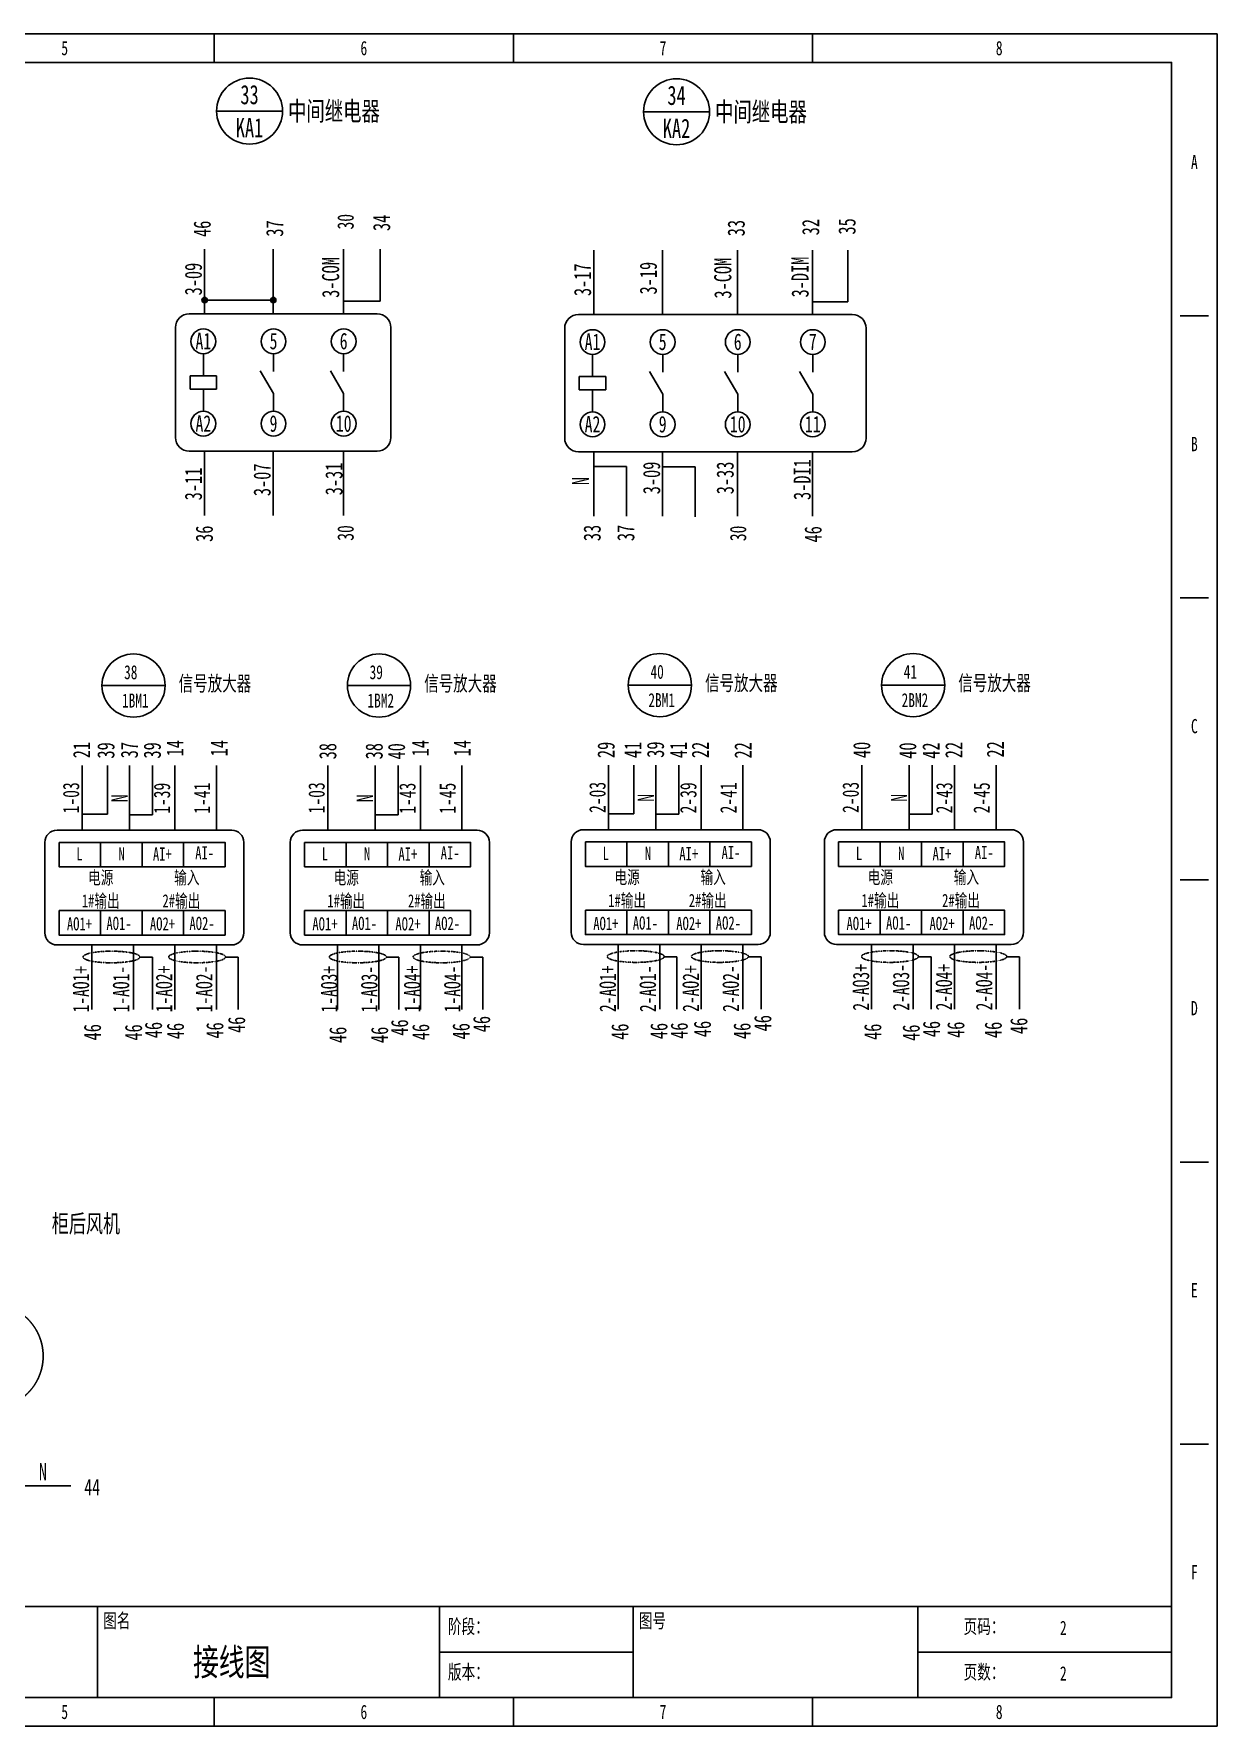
# Model space of a CAD drawing. Header units: millimetres. Extents: x 401220 to 2750366, y -101310 to 943175.
# Drawn here: x 1282934 to 1313543, y 390497 to 434274 of the extents above; entities that cross this region are included whole.
import ezdxf
from ezdxf.enums import TextEntityAlignment as Align

# ---------------------------------------------------------------- set-up
doc = ezdxf.new("R2010")
doc.units = ezdxf.units.MM
doc.linetypes.add('DASHDOT', pattern=[1, 0.5, -0.25, 0, -0.25])
doc.linetypes.add('常规', pattern=[20, 10, 0, 10])
doc.layers.add('E-LITE-EQPM', color=1, linetype='Continuous')
doc.styles.add('IDQSTYLE', font='NSimSun.ttf', dxfattribs={"width": 0.7})

msp = doc.modelspace()

# ---------------------------------------------------------------- hatches: boundary and pattern name
h = msp.add_hatch(color=256)
h.dxf.hatch_style = 1
h.paths.add_polyline_path([(1287352.2, 427455.4, 0.4142136), (1287282.8, 427386), (1287352.2, 427386)])
h.paths.add_polyline_path([(1287352.2, 427386), (1287282.8, 427386, 0.4142136), (1287352.2, 427316.6)])
h.paths.add_polyline_path([(1287421.6, 427386, 0.4142136), (1287352.2, 427455.4), (1287352.2, 427316.6, 0.4142136)])
h = msp.add_hatch(color=256)
h.dxf.hatch_style = 1
h.paths.add_polyline_path([(1289127.6, 427455.4, 0.4142136), (1289058.2, 427386), (1289127.6, 427386)])
h.paths.add_polyline_path([(1289127.6, 427386), (1289058.2, 427386, 0.4142136), (1289127.6, 427316.6)])
h.paths.add_polyline_path([(1289196.9, 427386, 0.4142136), (1289127.6, 427455.4), (1289127.6, 427316.6, 0.4142136)])

# ---------------------------------------------------------------- linework, layer by layer
at = {"ltscale": 4}
for p, q in [((1287601.1, 433536.7), (1287601.1, 434273.7)), ((1295339.4, 433536.7), (1295339.4, 434273.7)), ((1303077.7, 433536.7), (1303077.7, 434273.7)), ((1312584.8, 426977.6), (1313321.7, 426977.6)), ((1312584.8, 419681.5), (1313321.7, 419681.5)), ((1312584.8, 412385.4), (1313321.7, 412385.4)), ((1312584.8, 405089.2), (1313321.7, 405089.2)), ((1312584.8, 397793.1), (1313321.7, 397793.1)), ((1251783.9, 393592.4), (1312363.7, 393592.4)), ((1284579.5, 393592.4), (1284579.5, 391234)), ((1293423.3, 393592.4), (1293423.3, 391234)), ((1298434.7, 393592.4), (1298434.7, 391234)), ((1305804.5, 393592.4), (1305804.5, 391234)), ((1293423.3, 392413.2), (1298434.7, 392413.2)), ((1305804.5, 392413.2), (1312363.7, 392413.2)), ((1287601.1, 390497), (1287601.1, 391234)), ((1295339.4, 390497), (1295339.4, 391234)), ((1303077.7, 390497), (1303077.7, 391234))]:
    msp.add_line(p, q, dxfattribs=at)
for p, q in [((1287660.2, 432275.2), (1289367, 432275.2)), ((1298705.6, 432257.4), (1300412.4, 432257.4)), ((1287352.2, 427033.3), (1287352.2, 428699.7)), ((1287352.2, 427033.3), (1287352.2, 428699.7)), ((1289127.6, 427033.3), (1289127.6, 428699.7)), ((1289127.6, 427033.3), (1289127.6, 428699.7)), ((1290942.3, 427033.3), (1290942.3, 428699.7)), ((1290942.3, 427033.3), (1290942.3, 428699.7)), ((1291893.7, 427620.9), (1291893.7, 428699.7)), ((1291893.7, 427356.6), (1291893.7, 428699.7)), ((1291893.7, 427620.9), (1291893.7, 428699.7)), ((1291893.7, 427356.6), (1291893.7, 428699.7)), ((1297418.7, 427015.5), (1297418.7, 428681.9)), ((1297418.7, 427015.5), (1297418.7, 428681.9)), ((1299194.1, 427015.5), (1299194.1, 428681.9)), ((1299194.1, 427015.5), (1299194.1, 428681.9)), ((1301135.8, 427015.5), (1301135.8, 428681.9)), ((1301135.8, 427015.5), (1301135.8, 428681.9)), ((1303077.5, 427015.5), (1303077.5, 428681.9)), ((1303077.5, 427015.5), (1303077.5, 428681.9)), ((1303991.6, 427338.7), (1303991.6, 428681.9)), ((1303991.6, 427338.7), (1303991.6, 428681.9)), ((1289127.6, 427386), (1287352.2, 427386)), ((1290942.3, 427356.6), (1291893.7, 427356.6)), ((1290942.3, 427356.6), (1291893.7, 427356.6)), ((1303077.5, 427338.7), (1303991.6, 427338.7)), ((1303077.5, 427338.7), (1303991.6, 427338.7)), ((1290019.7, 427033.3), (1286954.7, 427033.3)), ((1290019.7, 427033.3), (1286954.7, 427033.3)), ((1291815.2, 427033.3), (1287019.1, 427033.3)), ((1291815.2, 427033.3), (1287019.1, 427033.3)), ((1290640.7, 427033.3), (1287575.7, 427033.3)), ((1290640.7, 427033.3), (1287575.7, 427033.3)), ((1301058.9, 427015.5), (1297021.2, 427015.5)), ((1301058.9, 427015.5), (1297021.2, 427015.5)), ((1304104.9, 427015.5), (1301058.9, 427015.5)), ((1304104.9, 427015.5), (1301058.9, 427015.5)), ((1286599.1, 426677.8), (1286599.1, 423833.1)), ((1286599.1, 426677.8), (1286599.1, 423833.1)), ((1292170.8, 423833.1), (1292170.8, 426677.8)), ((1292170.8, 423833.1), (1292170.8, 426677.8)), ((1296665.6, 426659.9), (1296665.6, 423815.2)), ((1296665.6, 426659.9), (1296665.6, 423815.2)), ((1304460.5, 423815.2), (1304460.5, 426659.9)), ((1304460.5, 423815.2), (1304460.5, 426659.9)), ((1287318.7, 425998.9), (1287318.7, 425821.9)), ((1287318.7, 425998.9), (1287318.7, 425821.9)), ((1289133.5, 425998.9), (1289133.5, 425821.9)), ((1289133.5, 425998.9), (1289133.5, 425821.9)), ((1290948.2, 425998.9), (1290948.2, 425821.9)), ((1290948.2, 425998.9), (1290948.2, 425821.9)), ((1297385.2, 425981), (1297385.2, 425804.1)), ((1297385.2, 425981), (1297385.2, 425804.1)), ((1299200, 425981), (1299200, 425804.1)), ((1299200, 425981), (1299200, 425804.1)), ((1301141.7, 425981), (1301141.7, 425804.1)), ((1301141.7, 425981), (1301141.7, 425804.1)), ((1303083.4, 425981), (1303083.4, 425804.1)), ((1303083.4, 425981), (1303083.4, 425804.1)), ((1287318.7, 425821.9), (1287318.7, 425423.6)), ((1287318.7, 425821.9), (1287318.7, 425423.6)), ((1289133.5, 424968.5), (1288792.1, 425559.7)), ((1289133.5, 424968.5), (1288792.1, 425559.7)), ((1289133.5, 425821.9), (1289133.5, 425537.4)), ((1289133.5, 425821.9), (1289133.5, 425537.4)), ((1290948.2, 424968.5), (1290606.8, 425559.7)), ((1290948.2, 424968.5), (1290606.8, 425559.7)), ((1290948.2, 425821.9), (1290948.2, 425537.4)), ((1290948.2, 425821.9), (1290948.2, 425537.4)), ((1297385.2, 425804.1), (1297385.2, 425405.8)), ((1297385.2, 425804.1), (1297385.2, 425405.8)), ((1299200, 424950.7), (1298858.6, 425541.9)), ((1299200, 424950.7), (1298858.6, 425541.9)), ((1299200, 425804.1), (1299200, 425519.6)), ((1299200, 425804.1), (1299200, 425519.6)), ((1301141.7, 424950.7), (1300800.3, 425541.9)), ((1301141.7, 424950.7), (1300800.3, 425541.9)), ((1301141.7, 425804.1), (1301141.7, 425519.6)), ((1301141.7, 425804.1), (1301141.7, 425519.6)), ((1303083.4, 424950.7), (1302742, 425541.9)), ((1303083.4, 424950.7), (1302742, 425541.9)), ((1303083.4, 425804.1), (1303083.4, 425519.6)), ((1303083.4, 425804.1), (1303083.4, 425519.6)), ((1286977.4, 425423.6), (1286977.4, 425082.3)), ((1287660.1, 425423.6), (1286977.4, 425423.6)), ((1286977.4, 425423.6), (1286977.4, 425082.3)), ((1287660.1, 425423.6), (1286977.4, 425423.6)), ((1286977.4, 425082.3), (1287660.1, 425082.3)), ((1286977.4, 425082.3), (1287660.1, 425082.3)), ((1287318.7, 425082.3), (1287318.7, 424684)), ((1287318.7, 425082.3), (1287318.7, 424684)), ((1287660.1, 425082.3), (1287660.1, 425423.6)), ((1287660.1, 425082.3), (1287660.1, 425423.6)), ((1297043.9, 425405.8), (1297043.9, 425064.4)), ((1297726.6, 425405.8), (1297043.9, 425405.8)), ((1297043.9, 425405.8), (1297043.9, 425064.4)), ((1297726.6, 425405.8), (1297043.9, 425405.8)), ((1297726.6, 425064.4), (1297726.6, 425405.8)), ((1297726.6, 425064.4), (1297726.6, 425405.8)), ((1287318.7, 424684), (1287318.7, 424510)), ((1287318.7, 424684), (1287318.7, 424510)), ((1289133.5, 424684), (1289133.5, 424968.5)), ((1289133.5, 424684), (1289133.5, 424968.5)), ((1289133.5, 424684), (1289133.5, 424510)), ((1289133.5, 424684), (1289133.5, 424510)), ((1290948.2, 424684), (1290948.2, 424968.5)), ((1290948.2, 424684), (1290948.2, 424968.5)), ((1290948.2, 424684), (1290948.2, 424510)), ((1290948.2, 424684), (1290948.2, 424510)), ((1297043.9, 425064.4), (1297726.6, 425064.4)), ((1297043.9, 425064.4), (1297726.6, 425064.4)), ((1297385.2, 425064.4), (1297385.2, 424666.2)), ((1297385.2, 425064.4), (1297385.2, 424666.2)), ((1297385.2, 424666.2), (1297385.2, 424492.1)), ((1297385.2, 424666.2), (1297385.2, 424492.1)), ((1299200, 424666.2), (1299200, 424950.7)), ((1299200, 424666.2), (1299200, 424950.7)), ((1299200, 424666.2), (1299200, 424950.7)), ((1299200, 424666.2), (1299200, 424950.7)), ((1299200, 424666.2), (1299200, 424492.1)), ((1299200, 424666.2), (1299200, 424492.1)), ((1301141.7, 424666.2), (1301141.7, 424950.7)), ((1301141.7, 424666.2), (1301141.7, 424950.7)), ((1301141.7, 424666.2), (1301141.7, 424492.1)), ((1301141.7, 424666.2), (1301141.7, 424492.1)), ((1303083.4, 424666.2), (1303083.4, 424950.7)), ((1303083.4, 424666.2), (1303083.4, 424950.7)), ((1303083.4, 424666.2), (1303083.4, 424492.1)), ((1303083.4, 424666.2), (1303083.4, 424492.1)), ((1286954.7, 423477.5), (1290019.7, 423477.5)), ((1286954.7, 423477.5), (1290019.7, 423477.5)), ((1287019.1, 423477.5), (1291815.2, 423477.5)), ((1287019.1, 423477.5), (1291815.2, 423477.5)), ((1287352.2, 421811.1), (1287352.2, 423477.5)), ((1287352.2, 421811.1), (1287352.2, 423477.5)), ((1287575.7, 423477.5), (1290640.7, 423477.5)), ((1287575.7, 423477.5), (1290640.7, 423477.5)), ((1289127.6, 421811.1), (1289127.6, 423477.5)), ((1289127.6, 421811.1), (1289127.6, 423477.5)), ((1290942.3, 421811.1), (1290942.3, 423477.5)), ((1290942.3, 421811.1), (1290942.3, 423477.5)), ((1297021.2, 423459.7), (1301058.9, 423459.7)), ((1297021.2, 423459.7), (1301058.9, 423459.7)), ((1297418.7, 421793.3), (1297418.7, 423459.7)), ((1297418.7, 421793.3), (1297418.7, 423459.7)), ((1297418.7, 421793.3), (1297418.7, 423459.7)), ((1297418.7, 421793.3), (1297418.7, 423459.7)), ((1299194.1, 421793.3), (1299194.1, 423459.7)), ((1299194.1, 421793.3), (1299194.1, 423459.7)), ((1301058.9, 423459.7), (1304104.9, 423459.7)), ((1301058.9, 423459.7), (1304104.9, 423459.7)), ((1301135.8, 421793.3), (1301135.8, 423459.7)), ((1301135.8, 421793.3), (1301135.8, 423459.7)), ((1303077.5, 421793.3), (1303077.5, 423459.7)), ((1303077.5, 421793.3), (1303077.5, 423459.7)), ((1298265.8, 423083.2), (1297418.7, 423083.2)), ((1298265.8, 423083.2), (1297418.7, 423083.2)), ((1298265.8, 423083.2), (1298265.8, 421793.3)), ((1298265.8, 423083.2), (1298265.8, 421793.3)), ((1298265.8, 423083.2), (1298265.8, 421793.3)), ((1298265.8, 423083.2), (1298265.8, 421793.3)), ((1300041.1, 423073.6), (1299194.1, 423073.6)), ((1300041.1, 423073.6), (1299194.1, 423073.6)), ((1300041.1, 423073.6), (1300041.1, 421783.7)), ((1300041.1, 423073.6), (1300041.1, 421783.7)), ((1300041.1, 423073.6), (1300041.1, 421783.7)), ((1300041.1, 423073.6), (1300041.1, 421783.7)), ((1284695.7, 417415.1), (1286329.8, 417415.1)), ((1291045.7, 417415.1), (1292679.7, 417415.1)), ((1298311.4, 417425.8), (1299945.5, 417425.8)), ((1304861.8, 417425.8), (1306495.9, 417425.8)), ((1284186.2, 413675.2), (1284186.2, 415345.9)), ((1284837.9, 414084.2), (1284837.9, 415345.9)), ((1285411.2, 413675.2), (1285411.2, 415345.9)), ((1286004.1, 414075.3), (1286004.1, 415345.9)), ((1286583.2, 413675.2), (1286583.2, 415345.9)), ((1287656.9, 413675.2), (1287656.9, 415345.9)), ((1290536.2, 413675.2), (1290536.2, 415345.9)), ((1291761.1, 413675.2), (1291761.1, 415345.9)), ((1292354, 414075.3), (1292354, 415345.9)), ((1292933.2, 413675.2), (1292933.2, 415345.9)), ((1294006.9, 413675.2), (1294006.9, 415345.9)), ((1297801.9, 413685.9), (1297801.9, 415356.6)), ((1298453.6, 414094.8), (1298453.6, 415356.6)), ((1299026.8, 413685.9), (1299026.8, 415356.6)), ((1299619.7, 414086), (1299619.7, 415356.6)), ((1300198.9, 413685.9), (1300198.9, 415356.6)), ((1301272.6, 413685.9), (1301272.6, 415356.6)), ((1304352.3, 413685.9), (1304352.3, 415356.6)), ((1305577.3, 413685.9), (1305577.3, 415356.6)), ((1306170.2, 414086), (1306170.2, 415356.6)), ((1306749.4, 413685.9), (1306749.4, 415356.6)), ((1307823, 413685.9), (1307823, 415356.6)), ((1284186.2, 414084.2), (1284837.9, 414084.2)), ((1285411.2, 414075.3), (1286004.1, 414075.3)), ((1291761.1, 414075.3), (1292354, 414075.3)), ((1297801.9, 414094.8), (1298453.6, 414094.8)), ((1299026.8, 414086), (1299619.7, 414086)), ((1305577.3, 414086), (1306170.2, 414086)), ((1283533.2, 413675.2), (1288051.3, 413675.2)), ((1289883.1, 413675.2), (1294401.2, 413675.2)), ((1297148.8, 413685.9), (1301666.9, 413685.9)), ((1303699.3, 413685.9), (1308217.4, 413685.9)), ((1283706.9, 412726.5), (1284339.4, 412726.5)), ((1284780.5, 412726.5), (1285413, 412726.5)), ((1290056.8, 412726.5), (1290689.3, 412726.5)), ((1291130.5, 412726.5), (1291763, 412726.5)), ((1297322.5, 412737.2), (1297955, 412737.2)), ((1298396.2, 412737.2), (1299028.7, 412737.2)), ((1303873, 412737.2), (1304505.5, 412737.2)), ((1304946.7, 412737.2), (1305579.2, 412737.2)), ((1283533.2, 410705.1), (1288051.3, 410705.1)), ((1284435.9, 409034.5), (1284435.9, 410705.1)), ((1285509.6, 409034.5), (1285509.6, 410705.1)), ((1286583.2, 409034.5), (1286583.2, 410705.1)), ((1287656.9, 409034.5), (1287656.9, 410705.1)), ((1289883.1, 410705.1), (1294401.2, 410705.1)), ((1290785.8, 409034.5), (1290785.8, 410705.1)), ((1291859.5, 409034.5), (1291859.5, 410705.1)), ((1292933.2, 409034.5), (1292933.2, 410705.1)), ((1294006.9, 409034.5), (1294006.9, 410705.1)), ((1297148.8, 410715.8), (1301666.9, 410715.8)), ((1298051.5, 409045.1), (1298051.5, 410715.8)), ((1299125.2, 409045.1), (1299125.2, 410715.8)), ((1300198.9, 409045.1), (1300198.9, 410715.8)), ((1301272.6, 409045.1), (1301272.6, 410715.8)), ((1303699.3, 410715.8), (1308217.4, 410715.8)), ((1304602, 409045.1), (1304602, 410715.8)), ((1305675.7, 409045.1), (1305675.7, 410715.8)), ((1306749.4, 409045.1), (1306749.4, 410715.8)), ((1307823, 409045.1), (1307823, 410715.8)), ((1285679.2, 410387.5), (1286005.2, 410387.5)), ((1286005.2, 410387.5), (1286005.2, 409034.5)), ((1287896.1, 410387.5), (1288222.1, 410387.5)), ((1288222.1, 410387.5), (1288222.1, 409034.5)), ((1292053.3, 410387.5), (1292379.3, 410387.5)), ((1292379.3, 410387.5), (1292379.3, 409034.5)), ((1294218.2, 410387.5), (1294544.2, 410387.5)), ((1294544.2, 410387.5), (1294544.2, 409034.5)), ((1299239.8, 410398.2), (1299565.8, 410398.2)), ((1299565.8, 410398.2), (1299565.8, 409045.1)), ((1301417.8, 410398.2), (1301743.8, 410398.2)), ((1301743.8, 410398.2), (1301743.8, 409045.1)), ((1305817.1, 410398.2), (1306143, 410398.2)), ((1306143, 410398.2), (1306143, 409045.1)), ((1308101.3, 410398.2), (1308427.3, 410398.2)), ((1308427.3, 410398.2), (1308427.3, 409045.1))]:
    msp.add_line(p, q)
at = {"ltscale": 10}
for p, q in [((1283216.9, 413359), (1283216.9, 411021.4)), ((1288367.5, 413359), (1288367.5, 411021.4)), ((1289566.9, 413359), (1289566.9, 411021.4)), ((1294717.5, 413359), (1294717.5, 411021.4)), ((1296832.6, 413369.7), (1296832.6, 411032.1)), ((1301983.2, 413369.7), (1301983.2, 411032.1)), ((1303383.1, 413369.7), (1303383.1, 411032.1)), ((1308533.6, 413369.7), (1308533.6, 411032.1))]:
    msp.add_line(p, q, dxfattribs=at)
at = {"ltscale": 4}
for points in [[(1248909.7, 390497), (1313542.8, 390497), (1313542.8, 434273.7), (1248909.7, 434273.7)], [(1251783.9, 391234), (1312363.7, 391234), (1312363.7, 433536.7), (1251783.9, 433536.7)]]:
    msp.add_lwpolyline(points, close=True, dxfattribs=at)
for points in [[(1283585.6, 413359), (1284659.3, 413359), (1284659.3, 412726.5), (1283585.6, 412726.5)], [(1284659.3, 413359), (1285732.9, 413359), (1285732.9, 412726.5), (1284659.3, 412726.5)], [(1285732.9, 413359), (1286806.6, 413359), (1286806.6, 412726.5), (1285732.9, 412726.5)], [(1286806.6, 413359), (1287880.3, 413359), (1287880.3, 412726.5), (1286806.6, 412726.5)], [(1289935.5, 413359), (1291009.2, 413359), (1291009.2, 412726.5), (1289935.5, 412726.5)], [(1291009.2, 413359), (1292082.9, 413359), (1292082.9, 412726.5), (1291009.2, 412726.5)], [(1292082.9, 413359), (1293156.6, 413359), (1293156.6, 412726.5), (1292082.9, 412726.5)], [(1293156.6, 413359), (1294230.2, 413359), (1294230.2, 412726.5), (1293156.6, 412726.5)], [(1297201.2, 413369.7), (1298274.9, 413369.7), (1298274.9, 412737.2), (1297201.2, 412737.2)], [(1298274.9, 413369.7), (1299348.6, 413369.7), (1299348.6, 412737.2), (1298274.9, 412737.2)], [(1299348.6, 413369.7), (1300422.3, 413369.7), (1300422.3, 412737.2), (1299348.6, 412737.2)], [(1300422.3, 413369.7), (1301496, 413369.7), (1301496, 412737.2), (1300422.3, 412737.2)], [(1303751.7, 413369.7), (1304825.4, 413369.7), (1304825.4, 412737.2), (1303751.7, 412737.2)], [(1304825.4, 413369.7), (1305899.1, 413369.7), (1305899.1, 412737.2), (1304825.4, 412737.2)], [(1305899.1, 413369.7), (1306972.7, 413369.7), (1306972.7, 412737.2), (1305899.1, 412737.2)], [(1306972.7, 413369.7), (1308046.4, 413369.7), (1308046.4, 412737.2), (1306972.7, 412737.2)], [(1283585.6, 411594.1), (1284659.3, 411594.1), (1284659.3, 410961.6), (1283585.6, 410961.6)], [(1284659.3, 411594.1), (1285732.9, 411594.1), (1285732.9, 410961.6), (1284659.3, 410961.6)], [(1285732.9, 411594.1), (1286806.6, 411594.1), (1286806.6, 410961.6), (1285732.9, 410961.6)], [(1286806.6, 411594.1), (1287880.3, 411594.1), (1287880.3, 410961.6), (1286806.6, 410961.6)], [(1289935.5, 411594.1), (1291009.2, 411594.1), (1291009.2, 410961.6), (1289935.5, 410961.6)], [(1291009.2, 411594.1), (1292082.9, 411594.1), (1292082.9, 410961.6), (1291009.2, 410961.6)], [(1292082.9, 411594.1), (1293156.6, 411594.1), (1293156.6, 410961.6), (1292082.9, 410961.6)], [(1293156.6, 411594.1), (1294230.2, 411594.1), (1294230.2, 410961.6), (1293156.6, 410961.6)], [(1297201.2, 411604.8), (1298274.9, 411604.8), (1298274.9, 410972.3), (1297201.2, 410972.3)], [(1298274.9, 411604.8), (1299348.6, 411604.8), (1299348.6, 410972.3), (1298274.9, 410972.3)], [(1299348.6, 411604.8), (1300422.3, 411604.8), (1300422.3, 410972.3), (1299348.6, 410972.3)], [(1300422.3, 411604.8), (1301496, 411604.8), (1301496, 410972.3), (1300422.3, 410972.3)], [(1303751.7, 411604.8), (1304825.4, 411604.8), (1304825.4, 410972.3), (1303751.7, 410972.3)], [(1304825.4, 411604.8), (1305899.1, 411604.8), (1305899.1, 410972.3), (1304825.4, 410972.3)], [(1305899.1, 411604.8), (1306972.7, 411604.8), (1306972.7, 410972.3), (1305899.1, 410972.3)], [(1306972.7, 411604.8), (1308046.4, 411604.8), (1308046.4, 410972.3), (1306972.7, 410972.3)]]:
    msp.add_lwpolyline(points, close=True)
for centre, radius in [((1288513.6, 432275.2), 853.4), ((1299559, 432257.4), 853.4), ((1287352.2, 427386), 69.4), ((1289127.6, 427386), 69.4), ((1287318.7, 426318.9), 320), ((1287318.7, 426318.9), 320), ((1289133.5, 426318.9), 320), ((1289133.5, 426318.9), 320), ((1290948.2, 426318.9), 320), ((1290948.2, 426318.9), 320), ((1297385.2, 426301.1), 320), ((1297385.2, 426301.1), 320), ((1299200, 426301.1), 320), ((1299200, 426301.1), 320), ((1301141.7, 426301.1), 320), ((1301141.7, 426301.1), 320), ((1303083.4, 426301.1), 320), ((1303083.4, 426301.1), 320), ((1287318.7, 424189.9), 320), ((1287318.7, 424189.9), 320), ((1289133.5, 424189.9), 320), ((1289133.5, 424189.9), 320), ((1290948.2, 424189.9), 320), ((1290948.2, 424189.9), 320), ((1297385.2, 424172.1), 320), ((1297385.2, 424172.1), 320), ((1299200, 424172.1), 320), ((1299200, 424172.1), 320), ((1301141.7, 424172.1), 320), ((1301141.7, 424172.1), 320), ((1303083.4, 424172.1), 320), ((1303083.4, 424172.1), 320), ((1285512.8, 417415.1), 817), ((1291862.7, 417415.1), 817), ((1299128.4, 417425.8), 817), ((1305678.9, 417425.8), 817)]:
    msp.add_circle(centre, radius)
for centre, start, end in [((1286954.7, 426677.8), 90, 180), ((1286954.7, 426677.8), 90, 180), ((1291815.2, 426677.8), 0, 90), ((1291815.2, 426677.8), 0, 90), ((1297021.2, 426659.9), 90, 180), ((1297021.2, 426659.9), 90, 180), ((1304104.9, 426659.9), 0, 90), ((1304104.9, 426659.9), 0, 90), ((1286954.7, 423833.1), 180, 270), ((1286954.7, 423833.1), 180, 270), ((1291815.2, 423833.1), 270, 0), ((1291815.2, 423833.1), 270, 0), ((1297021.2, 423815.2), 180, 270), ((1297021.2, 423815.2), 180, 270), ((1304104.9, 423815.2), 270, 0), ((1304104.9, 423815.2), 270, 0)]:
    msp.add_arc(centre, 355.6, start, end)
at = {"ltscale": 10}
for centre, start, end in [((1283533.2, 413359), 90, 180), ((1288051.3, 413359), 0, 90), ((1289883.1, 413359), 90, 180), ((1294401.2, 413359), 0, 90), ((1297148.8, 413369.7), 90, 180), ((1301666.9, 413369.7), 0, 90), ((1303699.3, 413369.7), 90, 180), ((1308217.4, 413369.7), 0, 90), ((1283533.2, 411021.4), 180, 270), ((1288051.3, 411021.4), 270, 0), ((1289883.1, 411021.4), 180, 270), ((1294401.2, 411021.4), 270, 0), ((1297148.8, 411032.1), 180, 270), ((1301666.9, 411032.1), 270, 0), ((1303699.3, 411032.1), 180, 270), ((1308217.4, 411032.1), 270, 0)]:
    msp.add_arc(centre, 316.2, start, end, dxfattribs=at)
at = {"linetype": 'DASHDOT'}
for centre in [(1284943.2, 410394), (1287160.1, 410394), (1291317.3, 410394), (1293482.2, 410394), (1298503.8, 410404.7), (1300681.8, 410404.7), (1305081.1, 410404.7), (1307365.3, 410404.7)]:
    msp.add_ellipse(centre, major_axis=(736.7, 0), ratio=0.2036025, dxfattribs=at)
at = {"layer": 'E-LITE-EQPM', "color": 0, "linetype": '常规'}
msp.add_line((1282376, 396711.1), (1283894.1, 396711.1), dxfattribs=at)
msp.add_circle((1281820.8, 400069.7), 1354.3, dxfattribs=at)

# ---------------------------------------------------------------- texts
at = {"style": 'IDQSTYLE', "width": 0.7}
for s, p in [('5', (1283732, 433610.4)), ('6', (1291470.3, 433610.4)), ('7', (1299208.6, 433610.4)), ('8', (1307904.9, 433610.4)), ('A', (1312953.3, 430662.5)), ('B', (1312953.3, 423366.4)), ('C', (1312953.3, 416070.3)), ('D', (1312953.3, 408774.2)), ('E', (1312953.3, 401478)), ('F', (1312953.3, 394181.9)), ('5', (1283732, 390570.7)), ('6', (1291470.3, 390570.7)), ('7', (1299208.6, 390570.7)), ('8', (1307904.9, 390570.7))]:
    msp.add_text(s, height=369.2, dxfattribs=at).set_placement(p, align=Align.BOTTOM_CENTER)
for s, height, p in [('33', 497.82, (1288513.6, 432701.9)), ('34', 497.82, (1299559, 432684.1)), ('KA1', 497.82, (1288513.6, 431848.5)), ('KA2', 497.82, (1299559, 431830.7)), ('38', 361.72, (1285441.4, 417760.9)), ('39', 361.72, (1291791.3, 417760.9)), ('40', 361.72, (1299057, 417771.6)), ('41', 361.72, (1305607.5, 417771.6)), ('1BM1', 361.72, (1285558.7, 417027)), ('1BM2', 361.72, (1291908.6, 417027)), ('2BM1', 361.72, (1299174.3, 417037.7)), ('2BM2', 361.72, (1305724.8, 417037.7)), ('N', 443.1, (1283169, 397079.3)), ('44', 425.55, (1284443.3, 396682.4))]:
    msp.add_text(s, height=height, dxfattribs=at).set_placement(p, align=Align.MIDDLE_CENTER)
for p in [(1289509.2, 432275.2), (1300554.7, 432257.4)]:
    msp.add_text('中间继电器', height=497.82, dxfattribs=at).set_placement(p, align=Align.MIDDLE_LEFT)
for s, height, rotation, p in [('30', 421.66, 90, (1291206.6, 429414)), ('30', 421.66, 90, (1291206.6, 421361.6)), ('30', 421.66, 90, (1301360.5, 421351.4)), ('1-03', 421.66, 90, (1284106.2, 414511.2)), ('N', 421.7, 90, (1285357.6, 414499.5)), ('1-39', 421.66, 90, (1286457.9, 414499.5)), ('1-41', 421.66, 90, (1287495, 414499.5)), ('1-03', 421.66, 90, (1290456.1, 414511.2)), ('N', 421.7, 90, (1291707.6, 414499.5)), ('1-43', 421.66, 90, (1292807.8, 414499.5)), ('1-45', 421.66, 90, (1293845, 414499.5)), ('2-03', 421.66, 90, (1297721.8, 414521.9)), ('N', 421.7, 90, (1298973.3, 414510.2)), ('2-39', 421.66, 90, (1300073.5, 414510.2)), ('2-41', 421.66, 90, (1301110.7, 414510.2)), ('2-03', 421.66, 90, (1304272.3, 414521.9)), ('N', 421.7, 90, (1305523.8, 414510.2)), ('2-43', 421.66, 90, (1306692.8, 414510.2)), ('2-45', 421.66, 90, (1307661.2, 414510.2)), ('AI-', 341.55, 0.00471, (1287351.9, 412915.8)), ('AI-', 341.55, 0.00471, (1293701.9, 412915.8)), ('AI-', 341.55, 0.00471, (1300967.6, 412926.5)), ('AI-', 341.55, 0.00471, (1307518.1, 412926.5)), ('L', 341.5, 0.00471, (1284113.1, 412893)), ('N', 341.5, 0.00471, (1285204.9, 412893)), ('AI+', 341.55, 0.00471, (1286258.9, 412885.5)), ('L', 341.5, 0.00471, (1290463, 412893)), ('N', 341.5, 0.00471, (1291554.8, 412893)), ('AI+', 341.55, 0.00471, (1292608.8, 412885.5)), ('L', 341.5, 0.00471, (1297728.8, 412903.7)), ('N', 341.5, 0.00471, (1298820.5, 412903.7)), ('AI+', 341.55, 0.00471, (1299874.6, 412896.2)), ('L', 341.5, 0.00471, (1304279.2, 412903.7)), ('N', 341.5, 0.00471, (1305371, 412903.7)), ('AI+', 341.55, 0.00471, (1306425, 412896.2)), ('电源', 341.55, 0.00471, (1284664.7, 412277.7)), ('输入', 341.55, 0.00471, (1286890.3, 412277.7)), ('电源', 341.55, 0.00471, (1291014.6, 412277.7)), ('输入', 341.55, 0.00471, (1293240.2, 412277.7)), ('电源', 341.55, 0.00471, (1298280.3, 412288.4)), ('输入', 341.55, 0.00471, (1300506, 412288.4)), ('电源', 341.55, 0.00471, (1304830.8, 412288.4)), ('输入', 341.55, 0.00471, (1307056.4, 412288.4)), ('1#输出', 341.55, 0.00471, (1284664.7, 411674.3)), ('2#输出', 341.55, 0.00471, (1286749.9, 411674.3)), ('1#输出', 341.55, 0.00471, (1291014.6, 411674.3)), ('2#输出', 341.55, 0.00471, (1293099.9, 411674.3)), ('1#输出', 341.55, 0.00471, (1298280.3, 411684.9)), ('2#输出', 341.55, 0.00471, (1300365.6, 411684.9)), ('1#输出', 341.55, 0.00471, (1304830.8, 411684.9)), ('2#输出', 341.55, 0.00471, (1306916.1, 411684.9)), ('AO1+', 341.55, 0.00471, (1284114.6, 411079.8)), ('AO1-', 341.55, 0.00471, (1285137.4, 411091.9)), ('AO2+', 341.55, 0.00471, (1286261.9, 411079.8)), ('AO2-', 341.55, 0.00471, (1287284.8, 411091.9)), ('AO1+', 341.55, 0.00471, (1290464.5, 411079.8)), ('AO1-', 341.55, 0.00471, (1291487.4, 411091.9)), ('AO2+', 341.55, 0.00471, (1292611.9, 411079.8)), ('AO2-', 341.55, 0.00471, (1293634.7, 411091.9)), ('AO1+', 341.55, 0.00471, (1297730.3, 411090.5)), ('AO1-', 341.55, 0.00471, (1298753.1, 411102.6)), ('AO2+', 341.55, 0.00471, (1299877.6, 411090.5)), ('AO2-', 341.55, 0.00471, (1300900.5, 411102.6)), ('AO1+', 341.55, 0.00471, (1304280.7, 411090.5)), ('AO1-', 341.55, 0.00471, (1305303.6, 411102.6)), ('AO2+', 341.55, 0.00471, (1306428.1, 411090.5)), ('AO2-', 341.55, 0.00471, (1307450.9, 411102.6)), ('2-AO3+', 421.66, 90, (1304539.8, 409608.3)), ('2-AO4+', 421.66, 90, (1306687.1, 409613.6)), ('1-AO1+', 421.66, 90, (1284365, 409560.7)), ('1-AO1-', 421.66, 90, (1285402.1, 409560.7)), ('1-AO2+', 421.66, 90, (1286512.3, 409566)), ('1-AO2-', 421.66, 90, (1287549.5, 409566)), ('1-AO3+', 421.66, 90, (1290785.8, 409560.7)), ('1-AO3-', 421.66, 90, (1291823, 409560.7)), ('1-AO4+', 421.66, 90, (1292933.2, 409566)), ('1-AO4-', 421.66, 90, (1293970.3, 409566)), ('2-AO1+', 421.66, 90, (1297989.3, 409571.4)), ('2-AO1-', 421.66, 90, (1299026.5, 409571.4)), ('2-AO2+', 421.66, 90, (1300136.7, 409576.7)), ('2-AO2-', 421.66, 90, (1301173.8, 409576.7)), ('2-AO3-', 421.66, 90, (1305576.9, 409608.3)), ('2-AO4-', 421.66, 90, (1307724.3, 409613.6))]:
    msp.add_text(s, height=height, rotation=rotation, dxfattribs=at).set_placement(p, align=Align.CENTER)
for s, p in [('34', (1291928.8, 429384)), ('32', (1303027.6, 429273.2)), ('35', (1303966.9, 429292.5)), ('46', (1287286.9, 429229.9)), ('37', (1289162.4, 429239.2)), ('33', (1301100.1, 429248.7)), ('3-09', (1287059.6, 427930)), ('3-COM', (1290610.6, 427972)), ('3-17', (1297126.1, 427912.1)), ('3-19', (1298827.5, 427954.2)), ('3-COM', (1300755, 427954.2)), ('3-DIM', (1302753.8, 427982.7)), ('3-11', (1287059.6, 422628.6)), ('3-07', (1288837.7, 422737.9)), ('3-31', (1290695.5, 422759.8)), ('3-09', (1298912.3, 422786)), ('3-33', (1300814.5, 422786.2)), ('3-DI1', (1302806.3, 422743.3)), ('N', (1297074.7, 422704.5)), ('36', (1287341.8, 421342.7)), ('33', (1297374.3, 421362.7)), ('37', (1298245.6, 421362.7)), ('46', (1303089.5, 421327.4)), ('21', (1284169.2, 415745.4)), ('39', (1284796.9, 415737.7)), ('37', (1285404, 415745.4)), ('39', (1285995.9, 415737.7)), ('14', (1286583.4, 415796.1)), ('14', (1287723.3, 415796.1)), ('38', (1290536.4, 415717)), ('38', (1291735.5, 415717)), ('40', (1292313.3, 415713.8)), ('14', (1292929.2, 415796.1)), ('14', (1294009.1, 415796.1)), ('29', (1297734.3, 415750.1)), ('41', (1298428.2, 415750.1)), ('39', (1299012.7, 415757.8)), ('41', (1299605.7, 415749.6)), ('22', (1300173.3, 415750.1)), ('22', (1301277.8, 415739.7)), ('40', (1304348.4, 415750.1)), ('40', (1305537.6, 415733.4)), ('42', (1306139.6, 415733.4)), ('22', (1306730, 415747)), ('22', (1307804, 415764.4)), ('46', (1284449.1, 408447)), ('46', (1285511.3, 408441.8)), ('46', (1286026.8, 408504.3)), ('46', (1286594.4, 408478)), ('46', (1287615, 408493.7)), ('46', (1288177.3, 408639.6)), ('46', (1290796.9, 408379.1)), ('46', (1291876.8, 408379.1)), ('46', (1292393, 408568.6)), ('46', (1292940.9, 408452.8)), ('46', (1293983.9, 408473.8)), ('46', (1294515.9, 408658.1)), ('46', (1298093, 408461.4)), ('46', (1299101.8, 408478)), ('46', (1299626.1, 408488)), ('46', (1300226.7, 408531.1)), ('46', (1301252, 408481.3)), ('46', (1301787.7, 408680.6)), ('46', (1304633, 408458.7)), ('46', (1305625.7, 408435.4)), ('46', (1306152, 408528.6)), ('46', (1306782.6, 408511.1)), ('46', (1307748.6, 408507.7)), ('46', (1308411.5, 408610.9))]:
    msp.add_text(s, height=443.1, rotation=90, dxfattribs=at).set_placement(p, align=Align.MIDDLE_CENTER)
for s, height, p in [('A1', 426.7, (1287318.7, 426113.5)), ('A1', 426.7, (1287318.7, 426113.5)), ('5', 426.7, (1289133.5, 426113.5)), ('5', 426.7, (1289133.5, 426113.5)), ('6', 426.7, (1290948.2, 426113.5)), ('6', 426.7, (1290948.2, 426113.5)), ('A1', 426.7, (1297385.2, 426095.7)), ('A1', 426.7, (1297385.2, 426095.7)), ('5', 426.7, (1299200, 426095.7)), ('6', 426.7, (1301141.7, 426095.7)), ('6', 426.7, (1301141.7, 426095.7)), ('7', 426.7, (1303083.4, 426095.7)), ('7', 426.7, (1303083.4, 426095.7)), ('A2', 426.7, (1287318.7, 423980.7)), ('A2', 426.7, (1287318.7, 423980.7)), ('9', 426.7, (1289133.5, 423980.7)), ('9', 426.7, (1289133.5, 423980.7)), ('10', 426.7, (1290948.2, 423980.7)), ('10', 426.7, (1290948.2, 423980.7)), ('A2', 426.7, (1297385.2, 423962.9)), ('A2', 426.7, (1297385.2, 423962.9)), ('9', 426.7, (1299200, 423962.9)), ('9', 426.7, (1299200, 423962.9)), ('10', 426.7, (1301141.7, 423962.9)), ('10', 426.7, (1301141.7, 423962.9)), ('11', 426.7, (1303083.4, 423962.9)), ('2', 369.2, (1309563.1, 392855.4)), ('接线图', 697.84, (1288052.8, 391807.6)), ('2', 369.2, (1309563.1, 391676.2))]:
    msp.add_text(s, height=height, dxfattribs=at).set_placement(p, align=Align.CENTER)
at = {"ltscale": 0.8, "style": 'IDQSTYLE', "width": 0.7}
for s, height, p in [('信号放大器', 392.98, (1287618.7, 417471.3)), ('信号放大器', 392.98, (1293968.7, 417471.3)), ('信号放大器', 392.98, (1301234.4, 417482)), ('信号放大器', 392.98, (1307784.9, 417482)), ('柜后风机', 462.33, (1284282.1, 403496.6))]:
    msp.add_text(s, height=height, dxfattribs=at).set_placement(p, align=Align.MIDDLE_CENTER)
at = {"style": 'IDQSTYLE', "width": 0.7}
for s, p in [('图名', (1284726.9, 392929.1)), ('阶段：', (1293644.4, 392781.7)), ('图号', (1298582.1, 392929.1)), ('页码：', (1306983.7, 392781.7)), ('版本：', (1293644.4, 391602.5)), ('页数：', (1306983.7, 391602.5))]:
    msp.add_text(s, height=369.23, dxfattribs=at).set_placement(p, align=Align.BOTTOM_LEFT)

doc.saveas('drawing.dxf')
